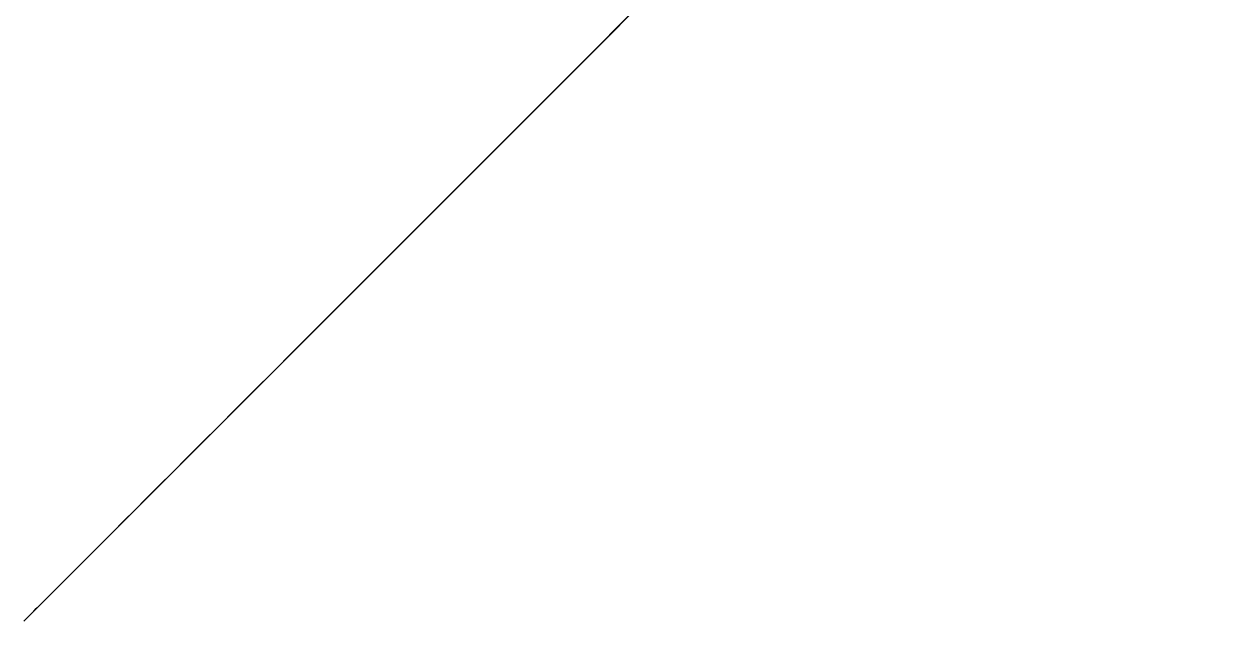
# Model space of a CAD drawing. Header units: centimetres. Extents: x -21475 to 14, y -21475 to 37.
# Drawn here: x -21475 to 4, y -21475 to -10719 of the extents above; entities that cross this region are included whole.
import ezdxf

# ---------------------------------------------------------------- set-up
doc = ezdxf.new("R2010")
doc.units = ezdxf.units.CM
doc.header["$MEASUREMENT"] = 0
doc.layers.add('Layer 1', color=7, linetype='Continuous')

msp = doc.modelspace()

# ---------------------------------------------------------------- linework, layer by layer
at = {"layer": 'Layer 1'}
msp.add_open_spline([(-3.74331, 5.74584), (-3.74331, 5.74584), (3.6233, 5.74584), (3.6233, 5.74584), (3.6233, 5.74584), (-21474.83648, -21474.83648), (-21474.83648, -21474.83648), (-21474.83648, -21474.83648), (-21474.83648, -21474.83648), (-21474.83648, -21474.83648), (-21474.83648, -21474.83648), (-21474.83648, -21474.83648), (-21474.83648, -21474.83648), (-21474.83648, -21474.83648), (-21474.83648, -21474.83648), (-21474.83648, -21474.83648), (-21474.83648, -21474.83648), (-21474.83648, -21474.83648), (-21474.83648, -21474.83648), (-21474.83648, -21474.83648), (-21474.83648, -21474.83648), (-21474.83648, -21474.83648), (-21474.83648, -21474.83648), (-21474.83648, -21474.83648), (-21474.83648, -21474.83648), (-21474.83648, -21474.83648), (3.6233, 4.79615), (3.6233, 4.79615), (3.6233, 4.79615), (-21474.83648, -21474.83648), (-21474.83648, -21474.83648), (-21474.83648, -21474.83648), (-21474.83648, -21474.83648), (-21474.83648, -21474.83648), (-21474.83648, -21474.83648), (-21474.83648, -21474.83648), (-21474.83648, -21474.83648), (-21474.83648, -21474.83648), (-21474.83648, -21474.83648), (-21474.83648, -21474.83648), (-21474.83648, -21474.83648), (-21474.83648, -21474.83648), (-21474.83648, -21474.83648), (-21474.83648, -21474.83648), (-21474.83648, -21474.83648), (-21474.83648, -21474.83648), (-21474.83648, -21474.83648), (-21474.83648, -21474.83648), (-21474.83648, -21474.83648), (-21474.83648, -21474.83648), (-3.74331, 4.79615), (-3.74331, 4.79615), (-3.74331, 4.79615), (-21474.83648, -21474.83648), (-21474.83648, -21474.83648), (-21474.83648, -21474.83648), (-21474.83648, -21474.83648), (-21474.83648, -21474.83648), (-21474.83648, -21474.83648), (-21474.83648, -21474.83648), (-21474.83648, -21474.83648), (-21474.83648, -21474.83648), (-21474.83648, -21474.83648), (-21474.83648, -21474.83648), (-21474.83648, -21474.83648), (-21474.83648, -21474.83648), (-21474.83648, -21474.83648), (-21474.83648, -21474.83648), (-21474.83648, -21474.83648), (-21474.83648, -21474.83648), (-21474.83648, -21474.83648), (-21474.83648, -21474.83648), (-21474.83648, -21474.83648), (-21474.83648, -21474.83648), (-3.74331, 5.74584), (-3.74331, 5.74584), (-3.74331, 5.74584), (-21474.83648, -21474.83648), (-21474.83648, -21474.83648), (-21474.83648, -21474.83648), (-21474.83648, -21474.83648), (-21474.83648, -21474.83648), (-21474.83648, -21474.83648), (-21474.83648, -21474.83648), (-21474.83648, -21474.83648), (-21474.83648, -21474.83648), (-21474.83648, -21474.83648), (-21474.83648, -21474.83648), (-21474.83648, -21474.83648), (-21474.83648, -21474.83648), (-21474.83648, -21474.83648), (-21474.83648, -21474.83648), (-21474.83648, -21474.83648), (-21474.83648, -21474.83648), (-21474.83648, -21474.83648), (-21474.83648, -21474.83648), (-21474.83648, -21474.83648), (-3.74331, 5.74584), (-3.74331, 5.74584)], degree=3, knots=[0, 0, 0, 0, 0.04, 0.04, 0.04, 0.04, 0.08, 0.08, 0.08, 0.08, 0.12, 0.12, 0.12, 0.12, 0.16, 0.16, 0.16, 0.16, 0.2, 0.2, 0.2, 0.2, 0.24, 0.24, 0.24, 0.24, 0.28, 0.28, 0.28, 0.28, 0.32, 0.32, 0.32, 0.32, 0.36, 0.36, 0.36, 0.36, 0.4, 0.4, 0.4, 0.4, 0.44, 0.44, 0.44, 0.44, 0.48, 0.48, 0.48, 0.48, 0.52, 0.52, 0.52, 0.52, 0.56, 0.56, 0.56, 0.56, 0.6, 0.6, 0.6, 0.6, 0.64, 0.64, 0.64, 0.64, 0.68, 0.68, 0.68, 0.68, 0.72, 0.72, 0.72, 0.72, 0.76, 0.76, 0.76, 0.76, 0.8, 0.8, 0.8, 0.8, 0.84, 0.84, 0.84, 0.84, 0.88, 0.88, 0.88, 0.88, 0.92, 0.92, 0.92, 0.92, 1, 1, 1, 30372.421743493, 30372.421743493, 30372.421743493, 30372.421743493], dxfattribs=at)

doc.saveas('drawing.dxf')
